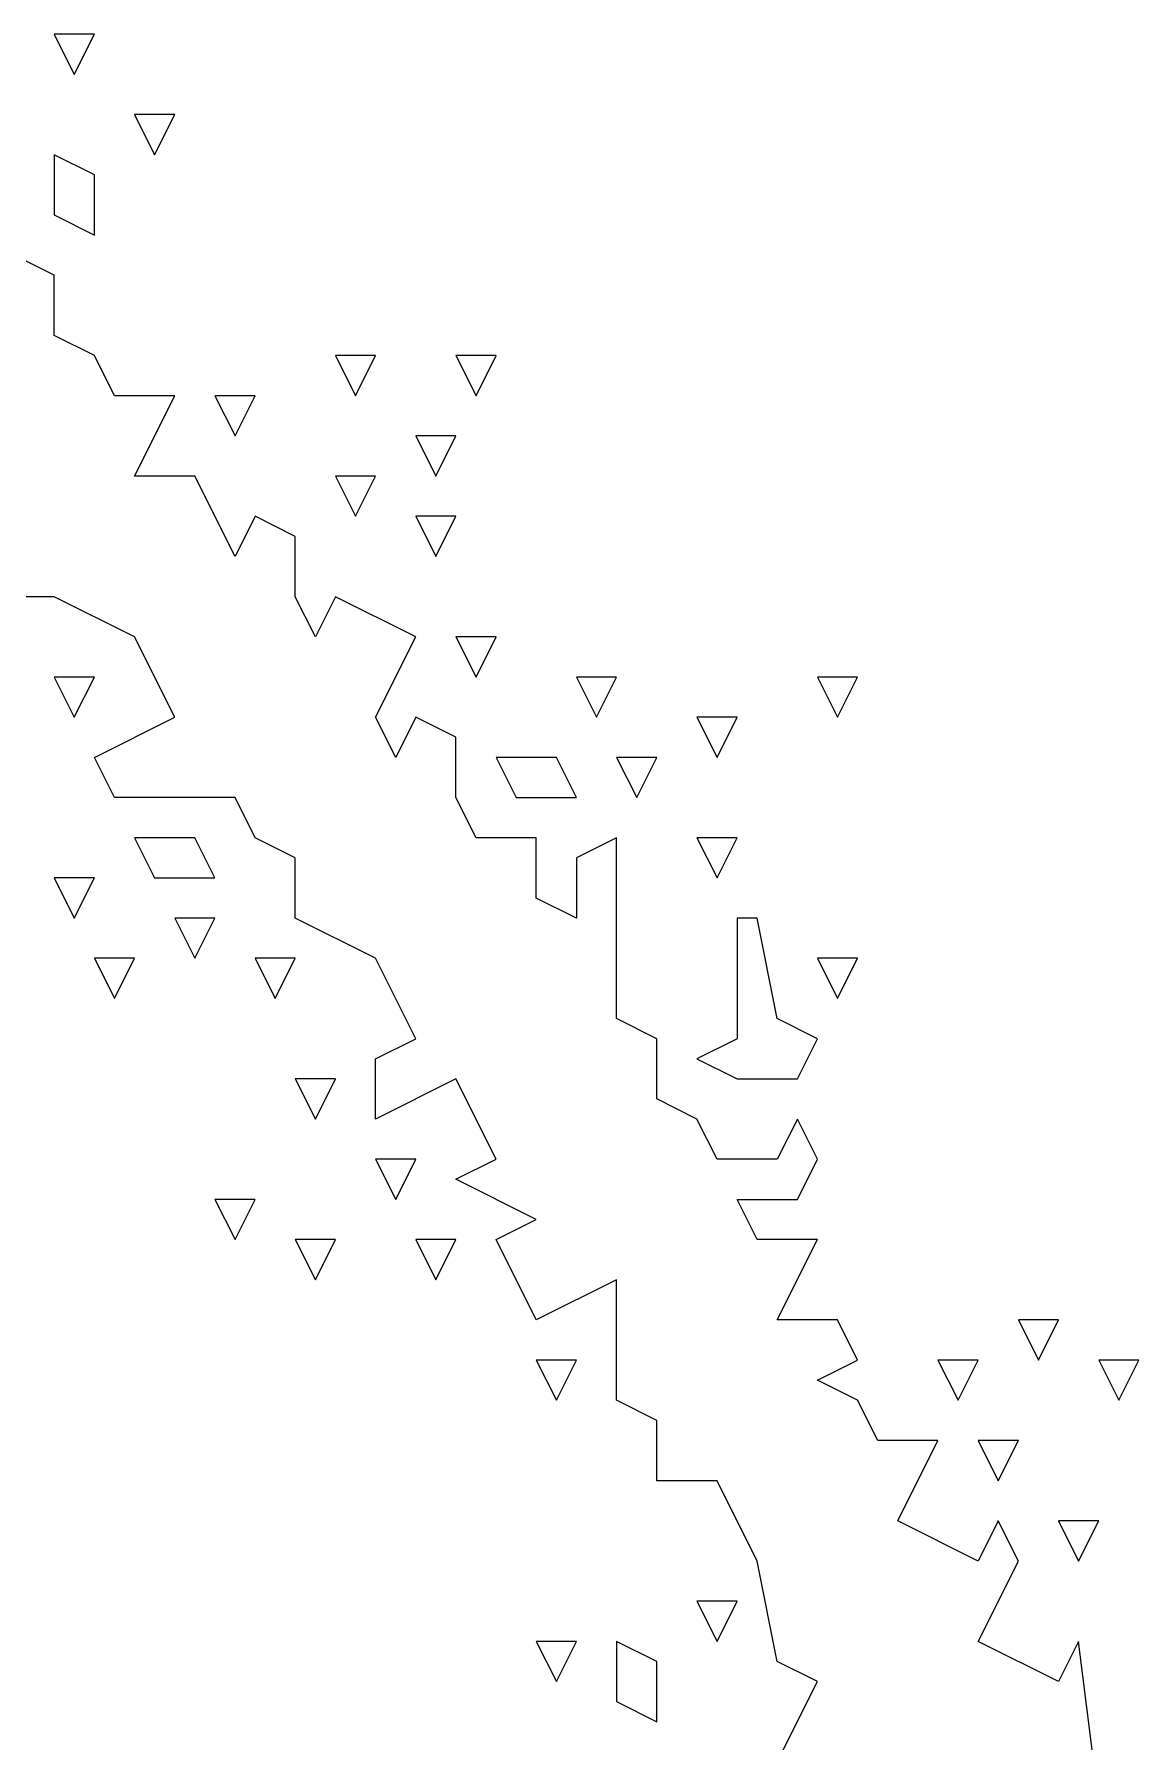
# Model space of a CAD drawing. Extents: x 2 to 124, y 0 to 170.
# Drawn here: x 46.04 to 50.47, y 158.01 to 164.85 of the extents above; entities that cross this region are included whole.
import ezdxf

# ---------------------------------------------------------------- set-up
doc = ezdxf.new("R2010")
doc.units = 0
doc.layers.add('Layer0', color=7, linetype='Continuous')

msp = doc.modelspace()

# ---------------------------------------------------------------- linework, layer by layer
at = {"layer": 'Layer0', "color": 5, "linetype": 'CONTINUOUS'}
for p, q in [((46.12216, 164.8485, 0.1), (46.20265, 164.6875, 0.1)), ((46.28314, 164.8485, 0.1), (46.12216, 164.8485, 0.1)), ((46.20265, 164.6875, 0.1), (46.28314, 164.8485, 0.1)), ((46.44413, 164.5265, 0.1), (46.52462, 164.3655, 0.1)), ((46.60511, 164.5265, 0.1), (46.44413, 164.5265, 0.1)), ((46.52462, 164.3655, 0.1), (46.60511, 164.5265, 0.1)), ((46.12216, 164.3655, 0.1), (46.12216, 164.1241, 0.1)), ((46.28314, 164.285, 0.1), (46.12216, 164.3655, 0.1)), ((46.28314, 164.0436, 0.1), (46.28314, 164.285, 0.1)), ((46.12216, 163.8826, 0.1), (45.6392, 164.1241, 0.1)), ((46.12216, 164.1241, 0.1), (46.28314, 164.0436, 0.1)), ((46.12216, 163.6411, 0.1), (46.12216, 163.8826, 0.1)), ((46.28314, 163.5606, 0.1), (46.12216, 163.6411, 0.1)), ((46.36364, 163.3996, 0.1), (46.28314, 163.5606, 0.1)), ((47.24905, 163.5606, 0.1), (47.32955, 163.3996, 0.1)), ((47.41004, 163.5606, 0.1), (47.24905, 163.5606, 0.1)), ((47.32955, 163.3996, 0.1), (47.41004, 163.5606, 0.1)), ((47.73201, 163.5606, 0.1), (47.8125, 163.3996, 0.1)), ((47.89299, 163.5606, 0.1), (47.73201, 163.5606, 0.1)), ((47.8125, 163.3996, 0.1), (47.89299, 163.5606, 0.1)), ((46.60511, 163.3996, 0.1), (46.36364, 163.3996, 0.1)), ((46.44413, 163.0777, 0.1), (46.60511, 163.3996, 0.1)), ((46.7661, 163.3996, 0.1), (46.84659, 163.2386, 0.1)), ((46.92708, 163.3996, 0.1), (46.7661, 163.3996, 0.1)), ((46.84659, 163.2386, 0.1), (46.92708, 163.3996, 0.1)), ((47.57102, 163.2386, 0.1), (47.65152, 163.0777, 0.1)), ((47.73201, 163.2386, 0.1), (47.57102, 163.2386, 0.1)), ((47.65152, 163.0777, 0.1), (47.73201, 163.2386, 0.1)), ((46.68561, 163.0777, 0.1), (46.44413, 163.0777, 0.1)), ((46.84659, 162.7557, 0.1), (46.68561, 163.0777, 0.1)), ((47.24905, 163.0777, 0.1), (47.32955, 162.9167, 0.1)), ((47.41004, 163.0777, 0.1), (47.24905, 163.0777, 0.1)), ((47.32955, 162.9167, 0.1), (47.41004, 163.0777, 0.1)), ((46.92708, 162.9167, 0.1), (46.84659, 162.7557, 0.1)), ((47.08807, 162.8362, 0.1), (46.92708, 162.9167, 0.1)), ((47.57102, 162.9167, 0.1), (47.65152, 162.7557, 0.1)), ((47.73201, 162.9167, 0.1), (47.57102, 162.9167, 0.1)), ((47.65152, 162.7557, 0.1), (47.73201, 162.9167, 0.1)), ((47.08807, 162.5947, 0.1), (47.08807, 162.8362, 0.1)), ((46.12216, 162.5947, 0.1), (45.88068, 162.5947, 0.1)), ((46.44413, 162.4337, 0.1), (46.12216, 162.5947, 0.1)), ((47.16856, 162.4337, 0.1), (47.08807, 162.5947, 0.1)), ((47.24905, 162.5947, 0.1), (47.16856, 162.4337, 0.1)), ((47.57102, 162.4337, 0.1), (47.24905, 162.5947, 0.1)), ((46.60511, 162.1117, 0.1), (46.44413, 162.4337, 0.1)), ((47.41004, 162.1117, 0.1), (47.57102, 162.4337, 0.1)), ((47.73201, 162.4337, 0.1), (47.8125, 162.2727, 0.1)), ((47.89299, 162.4337, 0.1), (47.73201, 162.4337, 0.1)), ((47.8125, 162.2727, 0.1), (47.89299, 162.4337, 0.1)), ((46.12216, 162.2727, 0.1), (46.20265, 162.1117, 0.1)), ((46.28314, 162.2727, 0.1), (46.12216, 162.2727, 0.1)), ((46.20265, 162.1117, 0.1), (46.28314, 162.2727, 0.1)), ((48.21496, 162.2727, 0.1), (48.29545, 162.1117, 0.1)), ((48.37595, 162.2727, 0.1), (48.21496, 162.2727, 0.1)), ((48.29545, 162.1117, 0.1), (48.37595, 162.2727, 0.1)), ((49.18087, 162.2727, 0.1), (49.26136, 162.1117, 0.1)), ((49.34186, 162.2727, 0.1), (49.18087, 162.2727, 0.1)), ((49.26136, 162.1117, 0.1), (49.34186, 162.2727, 0.1)), ((46.28314, 161.9508, 0.1), (46.60511, 162.1117, 0.1)), ((47.49053, 161.9508, 0.1), (47.41004, 162.1117, 0.1)), ((47.57102, 162.1117, 0.1), (47.49053, 161.9508, 0.1)), ((47.73201, 162.0313, 0.1), (47.57102, 162.1117, 0.1)), ((48.69792, 162.1117, 0.1), (48.77841, 161.9508, 0.1)), ((48.8589, 162.1117, 0.1), (48.69792, 162.1117, 0.1)), ((48.77841, 161.9508, 0.1), (48.8589, 162.1117, 0.1)), ((47.73201, 161.7898, 0.1), (47.73201, 162.0313, 0.1)), ((46.36364, 161.7898, 0.1), (46.28314, 161.9508, 0.1)), ((47.89299, 161.9508, 0.1), (47.97348, 161.7898, 0.1)), ((48.13447, 161.9508, 0.1), (47.89299, 161.9508, 0.1)), ((48.21496, 161.7898, 0.1), (48.13447, 161.9508, 0.1)), ((48.37595, 161.9508, 0.1), (48.45644, 161.7898, 0.1)), ((48.53693, 161.9508, 0.1), (48.37595, 161.9508, 0.1)), ((48.45644, 161.7898, 0.1), (48.53693, 161.9508, 0.1)), ((46.84659, 161.7898, 0.1), (46.36364, 161.7898, 0.1)), ((46.92708, 161.6288, 0.1), (46.84659, 161.7898, 0.1)), ((47.8125, 161.6288, 0.1), (47.73201, 161.7898, 0.1)), ((47.97348, 161.7898, 0.1), (48.21496, 161.7898, 0.1)), ((46.44413, 161.6288, 0.1), (46.52462, 161.4678, 0.1)), ((46.68561, 161.6288, 0.1), (46.44413, 161.6288, 0.1)), ((46.7661, 161.4678, 0.1), (46.68561, 161.6288, 0.1)), ((47.08807, 161.5483, 0.1), (46.92708, 161.6288, 0.1)), ((48.05398, 161.6288, 0.1), (47.8125, 161.6288, 0.1)), ((48.05398, 161.3873, 0.1), (48.05398, 161.6288, 0.1)), ((48.37595, 161.6288, 0.1), (48.21496, 161.5483, 0.1)), ((48.37595, 160.9044, 0.1), (48.37595, 161.6288, 0.1)), ((48.69792, 161.6288, 0.1), (48.77841, 161.4678, 0.1)), ((48.8589, 161.6288, 0.1), (48.69792, 161.6288, 0.1)), ((48.77841, 161.4678, 0.1), (48.8589, 161.6288, 0.1)), ((47.08807, 161.3068, 0.1), (47.08807, 161.5483, 0.1)), ((48.21496, 161.5483, 0.1), (48.21496, 161.3068, 0.1)), ((46.12216, 161.4678, 0.1), (46.20265, 161.3068, 0.1)), ((46.28314, 161.4678, 0.1), (46.12216, 161.4678, 0.1)), ((46.20265, 161.3068, 0.1), (46.28314, 161.4678, 0.1)), ((46.52462, 161.4678, 0.1), (46.7661, 161.4678, 0.1)), ((48.21496, 161.3068, 0.1), (48.05398, 161.3873, 0.1)), ((46.60511, 161.3068, 0.1), (46.68561, 161.1458, 0.1)), ((46.7661, 161.3068, 0.1), (46.60511, 161.3068, 0.1)), ((46.68561, 161.1458, 0.1), (46.7661, 161.3068, 0.1)), ((47.41004, 161.1458, 0.1), (47.08807, 161.3068, 0.1)), ((48.8589, 161.3068, 0.1), (48.8589, 160.8239, 0.1)), ((48.93939, 161.3068, 0.1), (48.8589, 161.3068, 0.1)), ((49.01989, 160.9044, 0.1), (48.93939, 161.3068, 0.1)), ((46.28314, 161.1458, 0.1), (46.36364, 160.9848, 0.1)), ((46.44413, 161.1458, 0.1), (46.28314, 161.1458, 0.1)), ((46.36364, 160.9848, 0.1), (46.44413, 161.1458, 0.1)), ((46.92708, 161.1458, 0.1), (47.00758, 160.9848, 0.1)), ((47.08807, 161.1458, 0.1), (46.92708, 161.1458, 0.1)), ((47.00758, 160.9848, 0.1), (47.08807, 161.1458, 0.1)), ((47.57102, 160.8239, 0.1), (47.41004, 161.1458, 0.1)), ((49.18087, 161.1458, 0.1), (49.26136, 160.9848, 0.1)), ((49.34186, 161.1458, 0.1), (49.18087, 161.1458, 0.1)), ((49.26136, 160.9848, 0.1), (49.34186, 161.1458, 0.1)), ((48.53693, 160.8239, 0.1), (48.37595, 160.9044, 0.1)), ((49.18087, 160.8239, 0.1), (49.01989, 160.9044, 0.1)), ((47.41004, 160.7434, 0.1), (47.57102, 160.8239, 0.1)), ((48.53693, 160.5824, 0.1), (48.53693, 160.8239, 0.1)), ((48.8589, 160.8239, 0.1), (48.69792, 160.7434, 0.1)), ((49.10038, 160.6629, 0.1), (49.18087, 160.8239, 0.1)), ((47.41004, 160.5019, 0.1), (47.41004, 160.7434, 0.1)), ((48.69792, 160.7434, 0.1), (48.8589, 160.6629, 0.1)), ((47.08807, 160.6629, 0.1), (47.16856, 160.5019, 0.1)), ((47.24905, 160.6629, 0.1), (47.08807, 160.6629, 0.1)), ((47.16856, 160.5019, 0.1), (47.24905, 160.6629, 0.1)), ((47.73201, 160.6629, 0.1), (47.41004, 160.5019, 0.1)), ((47.89299, 160.3409, 0.1), (47.73201, 160.6629, 0.1)), ((48.8589, 160.6629, 0.1), (49.10038, 160.6629, 0.1)), ((48.69792, 160.5019, 0.1), (48.53693, 160.5824, 0.1)), ((48.77841, 160.3409, 0.1), (48.69792, 160.5019, 0.1)), ((49.10038, 160.5019, 0.1), (49.01989, 160.3409, 0.1)), ((49.18087, 160.3409, 0.1), (49.10038, 160.5019, 0.1)), ((47.41004, 160.3409, 0.1), (47.49053, 160.1799, 0.1)), ((47.57102, 160.3409, 0.1), (47.41004, 160.3409, 0.1)), ((47.49053, 160.1799, 0.1), (47.57102, 160.3409, 0.1)), ((47.73201, 160.2604, 0.1), (47.89299, 160.3409, 0.1)), ((49.01989, 160.3409, 0.1), (48.77841, 160.3409, 0.1)), ((49.10038, 160.1799, 0.1), (49.18087, 160.3409, 0.1)), ((48.05398, 160.0994, 0.1), (47.73201, 160.2604, 0.1)), ((46.7661, 160.1799, 0.1), (46.84659, 160.0189, 0.1)), ((46.92708, 160.1799, 0.1), (46.7661, 160.1799, 0.1)), ((46.84659, 160.0189, 0.1), (46.92708, 160.1799, 0.1)), ((48.93939, 160.0189, 0.1), (48.8589, 160.1799, 0.1)), ((48.8589, 160.1799, 0.1), (49.10038, 160.1799, 0.1)), ((47.89299, 160.0189, 0.1), (48.05398, 160.0994, 0.1)), ((47.08807, 160.0189, 0.1), (47.16856, 159.858, 0.1)), ((47.24905, 160.0189, 0.1), (47.08807, 160.0189, 0.1)), ((47.16856, 159.858, 0.1), (47.24905, 160.0189, 0.1)), ((47.57102, 160.0189, 0.1), (47.65152, 159.858, 0.1)), ((47.73201, 160.0189, 0.1), (47.57102, 160.0189, 0.1)), ((47.65152, 159.858, 0.1), (47.73201, 160.0189, 0.1)), ((48.05398, 159.697, 0.1), (47.89299, 160.0189, 0.1)), ((49.18087, 160.0189, 0.1), (48.93939, 160.0189, 0.1)), ((49.01989, 159.697, 0.1), (49.18087, 160.0189, 0.1)), ((48.37595, 159.858, 0.1), (48.05398, 159.697, 0.1)), ((48.37595, 159.375, 0.1), (48.37595, 159.858, 0.1)), ((49.26136, 159.697, 0.1), (49.01989, 159.697, 0.1)), ((49.34186, 159.536, 0.1), (49.26136, 159.697, 0.1)), ((49.9858, 159.697, 0.1), (50.06629, 159.536, 0.1)), ((50.14678, 159.697, 0.1), (49.9858, 159.697, 0.1)), ((50.06629, 159.536, 0.1), (50.14678, 159.697, 0.1)), ((48.05398, 159.536, 0.1), (48.13447, 159.375, 0.1)), ((48.21496, 159.536, 0.1), (48.05398, 159.536, 0.1)), ((48.13447, 159.375, 0.1), (48.21496, 159.536, 0.1)), ((49.18087, 159.4555, 0.1), (49.34186, 159.536, 0.1)), ((49.66383, 159.536, 0.1), (49.74432, 159.375, 0.1)), ((49.82481, 159.536, 0.1), (49.66383, 159.536, 0.1)), ((49.74432, 159.375, 0.1), (49.82481, 159.536, 0.1)), ((50.30777, 159.536, 0.1), (50.38826, 159.375, 0.1)), ((50.46875, 159.536, 0.1), (50.30777, 159.536, 0.1)), ((50.38826, 159.375, 0.1), (50.46875, 159.536, 0.1)), ((49.34186, 159.375, 0.1), (49.18087, 159.4555, 0.1)), ((48.53693, 159.2945, 0.1), (48.37595, 159.375, 0.1)), ((49.42235, 159.214, 0.1), (49.34186, 159.375, 0.1)), ((48.53693, 159.053, 0.1), (48.53693, 159.2945, 0.1)), ((49.66383, 159.214, 0.1), (49.42235, 159.214, 0.1)), ((49.50284, 158.892, 0.1), (49.66383, 159.214, 0.1)), ((49.82481, 159.214, 0.1), (49.9053, 159.053, 0.1)), ((49.9858, 159.214, 0.1), (49.82481, 159.214, 0.1)), ((49.9053, 159.053, 0.1), (49.9858, 159.214, 0.1)), ((48.77841, 159.053, 0.1), (48.53693, 159.053, 0.1)), ((48.93939, 158.7311, 0.1), (48.77841, 159.053, 0.1)), ((49.82481, 158.7311, 0.1), (49.50284, 158.892, 0.1)), ((49.9053, 158.892, 0.1), (49.82481, 158.7311, 0.1)), ((49.9858, 158.7311, 0.1), (49.9053, 158.892, 0.1)), ((50.14678, 158.892, 0.1), (50.22727, 158.7311, 0.1)), ((50.30777, 158.892, 0.1), (50.14678, 158.892, 0.1)), ((50.22727, 158.7311, 0.1), (50.30777, 158.892, 0.1)), ((49.01989, 158.3286, 0.1), (48.93939, 158.7311, 0.1)), ((49.82481, 158.4091, 0.1), (49.9858, 158.7311, 0.1)), ((48.69792, 158.5701, 0.1), (48.77841, 158.4091, 0.1)), ((48.8589, 158.5701, 0.1), (48.69792, 158.5701, 0.1)), ((48.77841, 158.4091, 0.1), (48.8589, 158.5701, 0.1)), ((48.05398, 158.4091, 0.1), (48.13447, 158.2481, 0.1)), ((48.21496, 158.4091, 0.1), (48.05398, 158.4091, 0.1)), ((48.13447, 158.2481, 0.1), (48.21496, 158.4091, 0.1)), ((48.37595, 158.4091, 0.1), (48.37595, 158.1676, 0.1)), ((48.53693, 158.3286, 0.1), (48.37595, 158.4091, 0.1)), ((50.14678, 158.2481, 0.1), (49.82481, 158.4091, 0.1)), ((50.22727, 158.4091, 0.1), (50.14678, 158.2481, 0.1)), ((50.30777, 157.7652, 0.1), (50.22727, 158.4091, 0.1)), ((48.53693, 158.0871, 0.1), (48.53693, 158.3286, 0.1)), ((49.18087, 158.2481, 0.1), (49.01989, 158.3286, 0.1)), ((49.01989, 157.9261, 0.1), (49.18087, 158.2481, 0.1)), ((48.37595, 158.1676, 0.1), (48.53693, 158.0871, 0.1))]:
    msp.add_line(p, q, dxfattribs=at)

doc.saveas('drawing.dxf')
